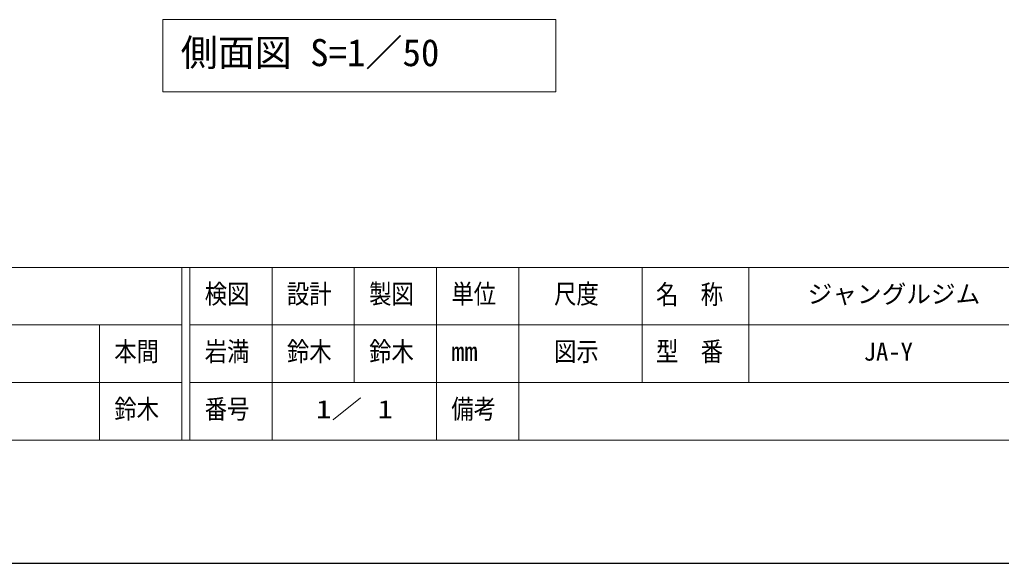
# Model space of a CAD drawing. Units: millimetres, scale not verified, with parts at other scales. Extents: x 0 to 420, y 0 to 297.
# Drawn here: x 139.5 to 259, y 0 to 66.1 of the extents above; entities that cross this region are included whole.
import ezdxf
from ezdxf.enums import TextEntityAlignment as Align

# ---------------------------------------------------------------- set-up
doc = ezdxf.new("R2010")
doc.units = ezdxf.units.MM
doc.header["$LTSCALE"] = 0.5
for name, color, linetype, lineweight in [('DEFPOINTS_3', 7, 'Continuous', 0), ('LY_2', 7, 'Continuous', 0), ('LY_5', 7, 'Continuous', 0)]:
    doc.layers.add(name, color=color, linetype=linetype, lineweight=lineweight)
doc.layers.add('LY_4', color=7, linetype='Continuous')
doc.styles.add('ＭＳ ゴシック', font='')
doc.styles.get('ＭＳ ゴシック').set_extended_font_data('MS Gothic')

msp = doc.modelspace()

# ---------------------------------------------------------------- linework, layer by layer
at = {"layer": 'DEFPOINTS_3'}
msp.add_line((0.25, 0), (420.25, 0), dxfattribs=at)
at = {"layer": 'LY_2'}
for p, q in [((17.75, 36), (402.75, 36)), ((159.25, 36), (159.25, 15)), ((160.25, 36), (160.25, 15)), ((170.25, 36), (170.25, 22)), ((180.25, 36), (180.25, 22)), ((190.25, 36), (190.25, 15)), ((200.25, 36), (200.25, 22)), ((215.25, 36), (215.25, 22)), ((228.25, 36), (228.25, 22)), ((17.75, 29), (159.25, 29)), ((149.25, 29), (149.25, 15)), ((160.25, 29), (215.25, 29)), ((215.25, 29), (332.75, 29)), ((17.75, 22), (159.25, 22)), ((160.25, 22), (402.75, 22)), ((170.25, 22), (170.25, 15)), ((200.25, 22), (200.25, 15)), ((17.75, 15), (402.75, 15))]:
    msp.add_line(p, q, dxfattribs=at)
at = {"layer": 'LY_5', "lineweight": 18}
for p, q in [((204.773, 66.1391), (156.973, 66.1391)), ((156.973, 66.1391), (156.973, 57.3391)), ((204.773, 57.3391), (204.773, 66.1391)), ((156.973, 57.3391), (204.773, 57.3391))]:
    msp.add_line(p, q, dxfattribs=at)
at = {"layer": 'LY_5'}
msp.add_line((1.252, 0.0399), (419.248, 0.0399), dxfattribs=at)

# ---------------------------------------------------------------- texts
at = {"layer": 'LY_2', "style": 'ＭＳ ゴシック', "width": 0.85}
for s, p in [('検図', (162.05, 30.9)), ('設計', (172.05, 30.9)), ('製図', (182.05, 30.9)), ('単位', (192.05, 30.9)), ('尺度', (204.55, 30.9)), ('名\u3000称', (216.95, 30.8361)), ('図示', (204.55, 23.9)), ('型\u3000番', (216.95, 23.9)), ('番号', (162.05, 16.9)), ('備考', (192.05, 16.9))]:
    msp.add_text(s, height=2.346, dxfattribs=at).set_placement(p, align=Align.BOTTOM_LEFT)
at = {"layer": 'LY_2', "style": 'ＭＳ ゴシック'}
msp.add_text('mm', height=2.346, dxfattribs=at).set_placement((192.05, 23.9), align=Align.BOTTOM_LEFT)
at = {"layer": 'LY_4', "style": 'ＭＳ ゴシック'}
for s, p in [('ジャングルジム', (235.4, 31)), ('JA-Y', (242.2143, 24))]:
    msp.add_text(s, height=2.199, dxfattribs=at).set_placement(p, align=Align.BOTTOM_LEFT)
for s, height, width, p in [('岩満', 2.346, 0.85, (162.05, 23.9)), ('鈴木', 2.346, 0.85, (172.05, 23.9)), ('鈴木', 2.346, 0.85, (182.05, 23.9)), ('鈴木', 2.346, 0.85, (151.05, 16.9)), ('1／ 1', 2.199, 1.25, (175.5929, 17))]:
    msp.add_text(s, height=height, dxfattribs=dict(at, width=width)).set_placement(p, align=Align.BOTTOM_LEFT)
at = {"layer": 'LY_5', "style": 'ＭＳ ゴシック'}
msp.add_text('側面図 S=1／50', height=3.299, dxfattribs=at).set_placement((159.1306, 59.4891), align=Align.BOTTOM_LEFT)
at = {"layer": 'LY_5', "style": 'ＭＳ ゴシック', "width": 0.85}
msp.add_text('本間', height=2.346, dxfattribs=at).set_placement((151.05, 23.9), align=Align.BOTTOM_LEFT)

doc.saveas('drawing.dxf')
